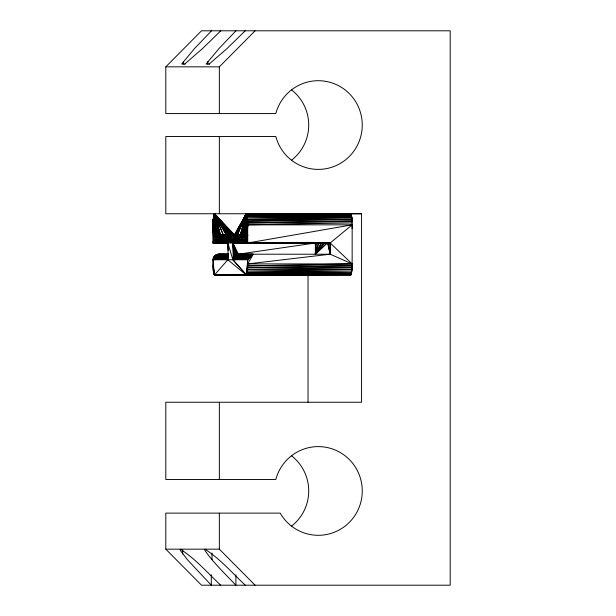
<?xml version="1.0" encoding="UTF-8"?>
<svg xmlns="http://www.w3.org/2000/svg" width="616" height="616" viewBox="0 0 616 616"><rect width="100%" height="100%" fill="white"/><g stroke="black" fill="none" stroke-linecap="round" stroke-linejoin="round"><path stroke-width="0.92" d="M244.475 242.997L244.19 237.599L247.54 219.296L351.975 219.296L352.167 224.84L330.176 242.997L212.997 242.997L213.082 221.044L213.513 216.347L214.445 213.752L234.457 234.758L233.618 242.997M247.37 242.997L246.839 235.805L247.732 224.84L352.167 224.84L352.144 265.843L351.212 274.336L246.777 274.336L247.732 263.918L253.23 254.215C243.258 255.802 250.25 268.83 246.285 275.005L227.828 259.76L228.159 257.865C227.943 250.034 228.051 242.073 226.103 234.542L214.445 213.752L216.786 235.805L216.278 242.935M213.76 236.606L215.677 236.606L213.76 236.606L212.997 224.84L213.521 239.27L215.438 239.308L213.19 219.296L214.037 235.181L213.02 222.915L213.891 235.805L212.997 224.84L213.444 240.979L212.997 242.997L214.36 234.542L213.19 219.296L216.532 237.599L215.361 239.27L215.5 242.943L228.02 242.935L224.185 242.935L223.531 235.181L214.445 213.752L234.296 235.181M223.208 234.542L222.438 236.606L222.068 242.935M224.963 242.935L225.333 236.606L226.103 234.542M239.431 242.943L239.94 235.805L246.285 213.752L247.216 216.347L247.64 221.044L247.732 242.997L352.167 224.84L352.059 228.628M242.327 242.935L242.704 236.606L246.285 213.752L234.457 234.758M228.005 242.927L221.29 242.935L220.312 234.542L219.542 236.606L219.18 242.873L218.387 242.873L218.025 236.606L214.445 213.752L234.149 235.805L236.067 235.82L234.149 235.805M247.732 263.918L352.167 263.918L330.176 242.997L330.176 254.215L247.732 263.918L247.008 273.519L351.651 272.411L247.216 272.411L247.64 267.714L352.075 267.714L350.966 274.836L246.285 275.005L232.902 259.76L234.188 256.202L236.513 254.554L252.275 254.3L247.732 259.76L246.777 274.336L351.443 273.519L352.075 267.714L247.54 269.462L351.975 269.462L351.443 273.519L247.008 273.519L247.709 265.843L352.167 263.918L330.176 254.215L327.673 242.935L244.444 242.873L245.23 242.873L247.54 219.296L351.828 217.71L350.72 213.752M245.599 236.606L247.517 236.606L245.599 236.606L244.19 237.599L243.944 235.805L246.285 213.752L237.191 235.181L236.536 242.935L326.927 242.997L315.346 254.215L315.346 242.997L237.445 254.3L232.902 242.997L214.445 213.752L216.786 235.805L218.695 235.82L216.786 235.805L214.191 213.921L216.647 236.606L218.565 236.629L216.647 236.606L213.721 215.238L216.532 237.599L218.449 237.637M247.085 237.599L247.732 224.84L352.144 222.915L247.709 222.915L246.839 235.805L246.369 234.542L247.54 219.296L245.876 235.181L244.19 237.599L247.008 215.238L351.212 214.422L352.075 221.044L247.709 222.915M246.839 235.805L247.64 221.044L351.975 219.296M326.888 242.873L324.794 242.65L315.346 254.215L318.21 242.935L316.1 242.873L315.346 254.215L327.689 242.65L245.23 242.873L244.39 240.979L245.361 239.27L247.285 239.231M246.97 236.606L247.732 224.84L247.201 239.27L247.732 242.997L247.324 242.65M246.531 234.758L247.54 219.296L245.876 235.181L247.794 235.181M234.619 234.542L235.389 236.606L235.766 242.935L323.985 242.65L315.346 254.215L316.1 242.873L324.748 242.997M351.212 274.336L246.531 274.836L247.732 259.76L253.23 254.215L237.445 254.3M227.828 259.76L214.445 275.005L213.513 272.411L214.191 274.836L350.966 274.836L214.445 275.005C212.227 270.463 213.382 264.718 212.997 259.76C213.344 252.036 223.893 254.115 228.69 254.215L217.54 254.3L228.659 254.3M246.03 234.758L247.54 219.296L246.693 235.181L247.64 221.044L352.075 221.044L351.651 216.347L247.216 216.347L244.19 237.599M351.397 217.402L352.075 221.044L351.443 215.238L247.008 215.238L244.075 236.606L246.531 213.921L282.852 213.86M361.569 213.752L165.796 213.752L165.796 136.529L275.814 136.529A44.352 43.975 90 0 0 343.505 161.377A44.352 43.975 90 0 0 343.505 88.719A44.352 43.975 90 0 0 275.814 113.567L165.796 113.567L165.796 66.836L201.524 30.8L450.204 30.8L450.204 585.2L201.524 585.2L165.796 549.164L165.796 513.128L280.203 513.128A44.352 43.975 90 0 0 349.38 522.314A44.352 43.975 90 0 0 340.271 452.544A44.352 43.975 90 0 0 275.814 479.471L165.796 479.471L165.796 402.248L361.569 402.248L361.569 213.752L246.531 213.921L243.944 235.805L246.285 213.752L234.788 234.542M244.075 236.606L246.777 214.422L350.966 213.921L352.075 221.044M243.797 235.181L246.285 213.752L234.958 234.758M350.958 273.158L350.72 275.005L348.918 274.405M351.443 269.462L351.682 267.613M243.636 234.758L246.285 213.752L235.112 235.181M242.981 235.181L246.285 213.752L235.258 235.805M243.135 234.758L246.285 213.752L235.389 236.606M351.428 270.424L352.144 265.843L247.709 265.843L247.216 272.411L351.828 271.048L247.393 271.048L351.975 269.462M351.397 271.363L352.075 267.714M242.342 242.65L241.557 242.935L241.295 237.599L246.285 213.752L235.512 237.599L236.914 236.606L238.831 236.606L236.914 236.606M244.621 236.583L242.704 236.606L241.295 237.599L246.285 213.752L237.684 234.542L238.661 242.935L239.447 242.65M241.049 235.805L246.285 213.752L240.579 234.542L241.179 236.606M240.902 235.181L246.285 213.752L240.74 234.758M321.09 242.65L318.996 242.873L315.346 254.215L321.891 242.873L324.001 242.935M218.842 235.196L216.932 235.181L217.255 234.542L214.445 213.752L234.018 236.606L235.936 236.629L234.018 236.606M218.141 237.599L219.311 239.27L221.229 239.308L222.13 240.979L221.275 242.65L227.989 242.665L218.426 242.997M324.794 242.65L235.751 242.65L236.598 240.979L235.62 239.27L236.798 237.599L238.708 237.637M238.646 242.65L239.493 240.979L238.4 237.599L239.578 239.27L241.487 239.308M315.346 254.215L321.105 242.935M215.438 240.979L216.416 239.27L218.334 239.308M227.805 242.889L219.18 242.873L218.334 240.979L219.311 239.27M241.495 240.979L242.473 239.27L244.39 239.231M211.511 30.8L194.541 48.541L181.643 64.064L185.216 64.064M235.966 30.8L219.003 48.541L206.106 64.064L209.671 64.064M225.333 236.606L227.25 236.629L225.333 236.606L223.931 237.599L225.61 235.181L223.816 236.606M239.108 235.181L237.191 235.181L235.512 237.599L237.045 235.805L238.962 235.805L237.045 235.805M221.29 242.935L227.982 242.519L224.17 242.65L225.025 240.979L224.047 239.27L225.217 237.599L227.135 237.637L213.636 237.599L212.997 224.84M241.41 239.27L242.589 237.599L244.506 237.576M244.306 239.27L245.476 237.599L247.401 237.576M222.569 235.805L221.036 237.599L222.207 239.27L224.124 239.308L213.521 239.27M223.931 237.599L225.464 235.805L227.381 235.805L225.464 235.805M241.295 237.599L242.835 235.805M219.35 113.567L219.35 66.836L255.078 30.8M236.513 254.554L252.275 254.3L247.817 258.797L232.979 258.797L248.063 257.865L251.343 254.554L236.513 254.554L232.902 242.997L226.426 235.181M220.774 30.8L202.564 48.541L184.677 64.064M245.23 30.8L227.027 48.541L209.14 64.064M212.997 242.997L228.005 242.65M220.921 236.606L222.715 235.181L221.036 237.599L222.438 236.606L224.355 236.606L222.438 236.606M220.79 235.805L222.876 234.758L220.482 234.758L214.445 213.752L233.903 237.599L235.812 237.637M223.685 235.805L225.772 234.758L223.377 234.758M215.97 255.409L218.495 254.215L223.246 254.685M215.5 242.943L227.835 242.673M224.185 242.935L224.979 242.65M220.644 235.181L222.876 234.758M223.531 235.181L225.772 234.758M213.336 271.048L214.445 275.005L212.997 259.76L227.912 258.797L213.082 258.797L228.159 257.865L213.329 257.865L228.567 256.988L213.729 256.988L228.205 256.248L214.283 256.202L227.966 255.594M226.711 236.606L232.902 242.997L233.233 257.865L248.464 256.988L233.633 256.988L232.902 242.997L226.58 235.805M233.633 256.988L249.018 256.202L234.188 256.202L232.902 242.997L226.827 237.599M234.188 256.202L249.696 255.517L234.865 255.517L232.902 242.997L226.942 239.27M227.82 255.055L214.961 255.517L227.935 255.517M234.865 255.517L250.481 254.962L235.651 254.962L232.902 242.997L227.019 240.979L227.112 242.997M235.651 254.962L251.343 254.554L247.817 258.797L232.902 259.76L246.531 274.836M245.23 242.873L266.335 242.388M245.268 240.918L242.388 240.979L241.534 242.65L254.816 242.396M245.284 240.979L247.201 240.941M227.943 242.396L215.485 242.65L216.339 240.979L218.256 241.018M235.751 242.65L251.097 242.396M247.64 267.714L352.144 265.843M228.659 254.362L215.746 254.962L227.797 254.962M351.651 216.347L247.393 217.71L351.828 217.71M247.216 216.347L351.443 215.238M245.876 235.181L247.794 235.173M245.191 242.997L327.689 242.65L329.822 242.997L330.176 254.215L238.392 254.215L232.902 242.997L316.1 242.873M218.387 242.873L227.974 242.85M165.796 66.836L219.35 66.836M246.777 214.422L351.212 214.422M214.36 234.542L216.532 237.599L213.513 216.347M217.255 234.542L219.427 237.599L221.344 237.637M239.94 235.805L237.845 234.758L240.248 234.758M216.932 235.181L218.849 235.181M219.673 235.805L221.591 235.805L219.673 235.805L214.445 213.752L233.787 239.27L236.66 239.324M219.542 236.606L221.46 236.606L219.542 236.606L214.445 213.752L233.703 240.979L238.515 241.018M239.809 236.606L241.726 236.606L239.809 236.606L238.007 235.181L239.693 237.599L241.603 237.637M242.704 236.606L244.621 236.606M233.903 237.599L247.393 237.599M224.047 239.27L227.019 239.27L225.102 239.27M233.787 239.27L238.6 239.27L236.683 239.27M239.578 239.27L247.278 239.27M233.703 240.979L247.201 240.979M327.673 242.935L235.766 242.935L329.822 242.997L233.664 242.65L214.445 213.752L217.086 234.758M233.233 257.865L248.063 257.865M212.997 259.76L247.732 259.76M165.796 549.164L219.35 549.164L255.078 585.2M213.382 242.935L228.651 242.95M214.191 274.836L318.88 275.005L318.38 274.336M213.398 242.65L227.951 242.704M232.194 274.428L318.626 274.836M237.191 235.181L239.108 235.196M222.322 237.599L224.239 237.637M213.636 237.599L215.554 237.637M219.234 240.979L221.152 241.018M222.13 240.979L227.897 241.041L213.444 240.979L216.316 241.033M305.782 242.388L329.76 242.511L329.822 242.997M241.41 241.018L239.493 240.979L238.515 239.27M300.816 242.388L321.891 242.873M295.025 242.388L318.996 242.873M237.845 234.758L240.086 235.181M227.065 242.65L227.828 242.997L232.632 258.882M238.284 236.606L239.693 237.599L238.153 235.805M218.025 236.606L219.427 237.599L214.445 213.752L225.933 234.542M215.13 236.606L216.532 237.599L214.999 235.805M245.307 585.2C232.17 572.918 220.135 558.827 204.874 549.164L204.874 550.388C213.744 563.193 225.233 573.927 235.897 585.2L235.897 574.767M220.705 585.2C207.569 572.918 195.534 558.827 180.272 549.164L180.272 550.388L187.41 559.721L211.296 585.2L211.296 574.767M217.895 235.805L219.427 237.599M217.425 234.542L214.445 213.752L223.046 234.542M217.587 234.758L214.445 213.752L220.312 234.542M219.827 235.181L214.445 213.752L220.151 234.542M214.445 213.752L219.981 234.758M228.251 244.837L227.828 242.997L228.22 250.458M213.19 269.462L214.445 275.005L212.997 263.918M247.285 240.979L247.732 242.997M327.689 242.65L330.176 254.215M213.082 267.714L214.445 275.005L213.02 265.843M228.251 245.676L227.828 242.997L228.197 246.77M351.443 219.296L351.682 221.144M213.945 214.422L216.647 236.606M214.191 234.758L213.19 219.296L214.691 234.758M213.19 219.296L214.53 234.542M213.082 221.044L214.037 235.181M308.023 274.343L308.023 402.248M219.35 136.529L219.35 213.752M219.35 402.248L219.35 479.471M219.35 513.128L219.35 549.164M212.012 552.999L212.012 559.721M207.823 61.531L207.823 64.064M183.36 61.531L183.36 64.064M182.706 549.972L182.706 553.992M291.507 89.859A44.352 43.975 -90 0 1 291.507 160.237M291.507 455.763A44.352 43.975 90 0 1 291.507 526.141M351.005 273.173L350.72 275.005L351.058 273.181M247.647 235.789L245.73 235.805L247.647 235.805"/></g></svg>
